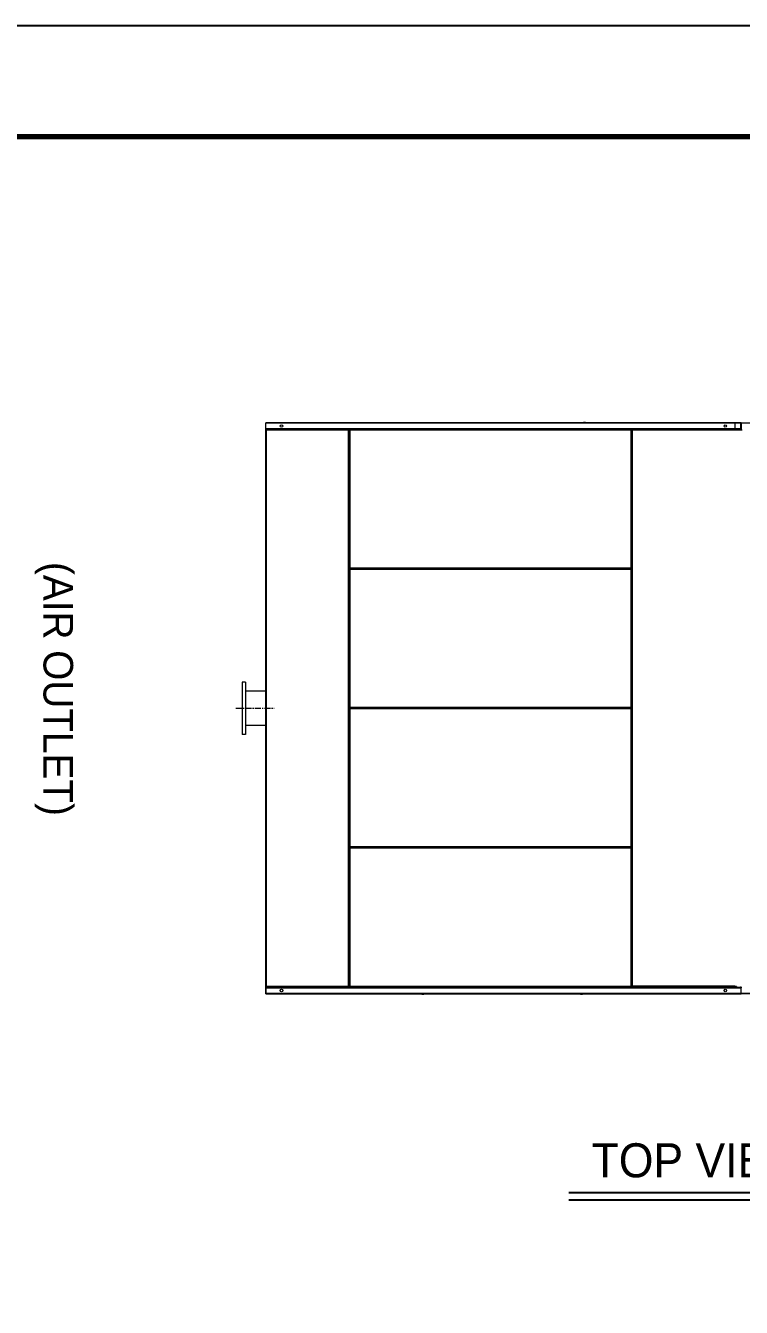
# Model space of a CAD drawing. Header units: millimetres. Extents: x 15155 to 44563, y 13060 to 33855.
# Drawn here: x 23733 to 28248, y 25775 to 33855 of the extents above; entities that cross this region are included whole.
import ezdxf
from ezdxf.enums import TextEntityAlignment as Align

# ---------------------------------------------------------------- set-up
doc = ezdxf.new("R2010")
doc.units = ezdxf.units.MM
doc.linetypes.add('CENTER', pattern=[2, 1.25, -0.25, 0.25, -0.25])
for name, color, linetype in [('center', 1, 'CENTER'), ('냉각탑_box', 1, 'Continuous'), ('냉각탑_form', 1, 'Continuous'), ('냉각탑_text', 3, 'Continuous')]:
    doc.layers.add(name, color=color, linetype=linetype)
doc.styles.add('돋움', font='Dotum.ttf')

# ---------------------------------------------------------------- blocks, each defined once
blk = doc.blocks.new('4')
at = {"color": 7, "lineweight": 20}
for p, q in [((28245.1, 31351.9), (25248.6, 31351.9)), ((28245.1, 31348.5), (25248.6, 31348.5)), ((28245.1, 31313.3), (25248.6, 31313.3)), ((28243.4, 31309.9), (25250.2, 31309.9)), ((25251.6, 27799.3), (25251.6, 31304.5)), ((25768.8, 27799.3), (25768.8, 31304.5)), ((25772.2, 27797.6), (25772.2, 31306.2)), ((27552.8, 31307.9), (25777.6, 31307.9)), ((27552.8, 31304.5), (25777.6, 31304.5)), ((27558.2, 27797.6), (27558.2, 31306.2)), ((27561.6, 27799.3), (27561.6, 31304.5)), ((27552.8, 30434.3), (25777.6, 30434.3)), ((27552.8, 30430.9), (25777.6, 30430.9)), ((27552.8, 30429.4), (25777.6, 30429.4)), ((27552.8, 30426), (25777.6, 30426)), ((27552.8, 29555.8), (25777.6, 29555.8)), ((27552.8, 29552.4), (25777.6, 29552.4)), ((27552.8, 29550.9), (25777.6, 29550.9)), ((27552.8, 29547.5), (25777.6, 29547.5)), ((27552.8, 28677.3), (25777.6, 28677.3)), ((27552.8, 28673.9), (25777.6, 28673.9)), ((27552.8, 28672.4), (25777.6, 28672.4)), ((27552.8, 28669), (25777.6, 28669)), ((27552.8, 27798.8), (25777.6, 27798.8)), ((25248.6, 27790.5), (28245.2, 27790.5)), ((25248.6, 27755.3), (28245.2, 27755.3)), ((25248.6, 27751.9), (28245.2, 27751.9)), ((25250.3, 27793.9), (28243.5, 27793.9)), ((27552.8, 27795.4), (25777.6, 27795.4))]:
    blk.add_line(p, q, dxfattribs=at)
at = {"lineweight": 20}
for p, q in [((25248.6, 27751.9), (25248.6, 31351.9)), ((28245.1, 31351.9), (30647.3, 31351.9)), ((30647.3, 27751.9), (25248.6, 27751.9))]:
    blk.add_line(p, q, dxfattribs=at)
at = {"color": 7, "lineweight": 20, "ltscale": 0.005083}
for p, q in [((27232.9, 31353.5), (27245.1, 31353.5)), ((27264.4, 31353.5), (27252.2, 31353.5)), ((26232.4, 27750.3), (26244.6, 27750.3)), ((26263.9, 27750.3), (26251.7, 27750.3)), ((27232.9, 27750.3), (27245.1, 27750.3)), ((27264.4, 27750.3), (27252.2, 27750.3))]:
    blk.add_line(p, q, dxfattribs=at)
at = {"color": 7, "lineweight": 20, "ltscale": 0.001417}
for p, q in [((28207.5, 31348.5), (28207.5, 31351.9)), ((28245.1, 31348.5), (28245.1, 31351.9)), ((25774.2, 31304.5), (25777.6, 31304.5)), ((25777.6, 31304.5), (25777.6, 31307.9)), ((27552.8, 31304.5), (27552.8, 31307.9)), ((27556.2, 31304.5), (27552.8, 31304.5)), ((25774.2, 30434.3), (25777.6, 30434.3)), ((25774.2, 30426), (25777.6, 30426)), ((25777.6, 30434.3), (25777.6, 30430.9)), ((25777.6, 30426), (25777.6, 30429.4)), ((27556.2, 30434.3), (27552.8, 30434.3)), ((27552.8, 30434.3), (27552.8, 30430.9)), ((27552.8, 30426), (27552.8, 30429.4)), ((27556.2, 30426), (27552.8, 30426)), ((25774.2, 29555.8), (25777.6, 29555.8)), ((25774.2, 29547.5), (25777.6, 29547.5)), ((25777.6, 29555.8), (25777.6, 29552.4)), ((25777.6, 29547.5), (25777.6, 29550.9)), ((27556.2, 29555.8), (27552.8, 29555.8)), ((27552.8, 29555.8), (27552.8, 29552.4)), ((27552.8, 29547.5), (27552.8, 29550.9)), ((27556.2, 29547.5), (27552.8, 29547.5)), ((25774.2, 28677.3), (25777.6, 28677.3)), ((25774.2, 28669), (25777.6, 28669)), ((25777.6, 28677.3), (25777.6, 28673.9)), ((25777.6, 28669), (25777.6, 28672.4)), ((27556.2, 28677.3), (27552.8, 28677.3)), ((27552.8, 28677.3), (27552.8, 28673.9)), ((27552.8, 28669), (27552.8, 28672.4)), ((27556.2, 28669), (27552.8, 28669)), ((25774.2, 27798.8), (25777.6, 27798.8)), ((25777.6, 27798.8), (25777.6, 27795.4)), ((27556.2, 27798.8), (27552.8, 27798.8)), ((27552.8, 27798.8), (27552.8, 27795.4)), ((25248.6, 27755.3), (25248.6, 27751.9)), ((28207.5, 27755.3), (28207.5, 27751.9)), ((28245.2, 27755.3), (28245.2, 27751.9))]:
    blk.add_line(p, q, dxfattribs=at)
at = {"color": 7, "lineweight": 20, "ltscale": 0.00030251}
blk.add_line((28245.5, 31351.1), (28245.5, 31351.9), dxfattribs=at)
at = {"color": 7, "lineweight": 20, "ltscale": 0.000562932}
for p, q in [((25248.6, 31306.2), (25249.6, 31306.2)), ((25770.9, 31306.2), (25772.2, 31306.2)), ((27558.2, 31306.2), (27559.6, 31306.2)), ((25249.6, 27797.6), (25248.6, 27797.6)), ((25772.2, 27797.6), (25770.9, 27797.6)), ((27559.6, 27797.6), (27558.2, 27797.6)), ((28207.9, 27797.6), (28209.2, 27797.6))]:
    blk.add_line(p, q, dxfattribs=at)
at = {"color": 7, "lineweight": 20, "ltscale": 0.23175}
for p, q in [((25768.8, 31304.5), (25248.6, 31304.5)), ((25248.6, 27799.3), (25768.8, 27799.3))]:
    blk.add_line(p, q, dxfattribs=at)
at = {"color": 7, "lineweight": 20, "ltscale": 0.000502197}
for p, q in [((25250.8, 31306.2), (25249.6, 31306.2)), ((25769.6, 31306.2), (25770.9, 31306.2)), ((27560.8, 31306.2), (27559.6, 31306.2)), ((25250.8, 27797.6), (25249.6, 27797.6)), ((27560.8, 27797.6), (27559.6, 27797.6)), ((28206.6, 27797.6), (28207.9, 27797.6))]:
    blk.add_line(p, q, dxfattribs=at)
at = {"color": 7, "lineweight": 20, "ltscale": 0.000414929}
for p, q in [((25250.2, 31307.9), (25250.2, 31306.9)), ((25770.2, 31307.9), (25770.2, 31306.9)), ((27560.2, 31307.9), (27560.2, 31306.9)), ((25250.2, 27795.9), (25250.2, 27796.8)), ((25770.2, 27795.9), (25770.2, 27796.8)), ((27560.2, 27796.8), (27560.2, 27795.9)), ((28207.2, 27796.8), (28207.2, 27795.9))]:
    blk.add_line(p, q, dxfattribs=at)
at = {"color": 7, "lineweight": 20, "ltscale": 0.000375}
for p, q in [((25251.1, 31307.9), (25250.2, 31307.9)), ((25295.3, 31307.9), (25294.4, 31307.9)), ((25769.3, 31307.9), (25770.2, 31307.9)), ((26289.5, 31307.9), (26290.4, 31307.9)), ((27556.2, 31305), (27556.2, 31305.9)), ((27561.1, 31307.9), (27560.2, 31307.9)), ((27807.3, 31307.9), (27806.4, 31307.9)), ((28201.5, 31307.9), (28202.4, 31307.9)), ((28206.3, 31307.9), (28207.2, 31307.9)), ((27556.2, 30433.8), (27556.2, 30432.9)), ((27556.2, 30426.5), (27556.2, 30427.4)), ((27556.2, 29555.3), (27556.2, 29554.4)), ((27556.2, 29550), (27556.2, 29550.9)), ((27556.2, 28678.8), (27556.2, 28677.9)), ((27556.2, 28671.5), (27556.2, 28672.4)), ((25251.1, 27795.9), (25250.2, 27795.9)), ((25769.3, 27795.9), (25770.2, 27795.9)), ((27556.2, 27800.3), (27556.2, 27799.4)), ((27561.1, 27795.9), (27560.2, 27795.9)), ((28206.3, 27795.9), (28207.2, 27795.9))]:
    blk.add_line(p, q, dxfattribs=at)
at = {"color": 7, "lineweight": 20, "ltscale": 0.232167}
for p, q in [((25769.3, 31307.9), (25250.2, 31307.9)), ((25250.2, 27795.9), (25769.3, 27795.9))]:
    blk.add_line(p, q, dxfattribs=at)
at = {"color": 7, "lineweight": 20, "ltscale": 0.000293404}
for p, q in [((25250.2, 31306.2), (25250.2, 31306.9)), ((25770.2, 31306.2), (25770.2, 31306.9)), ((27560.2, 31306.2), (27560.2, 31306.9)), ((25250.2, 27797.6), (25250.2, 27796.8)), ((25770.2, 27797.6), (25770.2, 27796.8)), ((27560.2, 27797.6), (27560.2, 27796.8)), ((28207.2, 27797.6), (28207.2, 27796.8))]:
    blk.add_line(p, q, dxfattribs=at)
at = {"color": 7, "lineweight": 20, "ltscale": 0.000333333}
for p, q in [((25251.4, 31307.9), (25250.6, 31307.9)), ((25332.8, 31307.9), (25331.9, 31307.9)), ((25477.5, 31307.9), (25476.7, 31307.9)), ((25526.6, 31307.9), (25527.4, 31307.9)), ((25607.9, 31307.9), (25608.8, 31307.9)), ((25752.7, 31307.9), (25753.5, 31307.9))]:
    blk.add_line(p, q, dxfattribs=at)
at = {"color": 7, "lineweight": 20, "ltscale": 0.010333}
blk.add_line((25716.2, 31309.9), (25741, 31309.9), dxfattribs=at)
at = {"color": 7, "lineweight": 20, "ltscale": 0.000833346}
for p, q in [((25741, 31309.9), (25741, 31307.9)), ((27741, 31309.9), (27741, 31307.9))]:
    blk.add_line(p, q, dxfattribs=at)
at = {"color": 7, "lineweight": 20, "ltscale": 0.000625002}
blk.add_line((25769.3, 31307.9), (25770.8, 31307.9), dxfattribs=at)
at = {"color": 7, "lineweight": 20, "ltscale": 0.001542}
blk.add_line((25770.8, 31307.9), (25774.5, 31307.9), dxfattribs=at)
at = {"color": 7, "lineweight": 20, "ltscale": 0.000708346}
blk.add_line((25770.8, 31307.9), (25770.8, 31306.2), dxfattribs=at)
at = {"color": 7, "lineweight": 20, "ltscale": 0.000547135}
for p, q in [((25773.5, 31306.2), (25772.2, 31306.2)), ((25773.5, 27797.6), (25772.2, 27797.6))]:
    blk.add_line(p, q, dxfattribs=at)
at = {"color": 7, "lineweight": 20, "ltscale": 0.000414935}
for p, q in [((25773.2, 31306.9), (25772.5, 31306.2)), ((28245.8, 31310.8), (28245.1, 31311.6)), ((25773.2, 30793.8), (25772.5, 30794.6)), ((25773.2, 30789.9), (25772.5, 30789.2)), ((25773.2, 30233.8), (25772.5, 30234.6)), ((25773.2, 30229.9), (25772.5, 30229.2)), ((25773.2, 29762.8), (25772.5, 29763.6)), ((25773.2, 29340.9), (25772.5, 29340.2)), ((25773.2, 28873.8), (25772.5, 28874.6)), ((25773.2, 28869.9), (25772.5, 28869.2)), ((25773.2, 28313.8), (25772.5, 28314.6)), ((25773.2, 28309.9), (25772.5, 28309.2)), ((25773.2, 27796.8), (25772.5, 27797.6)), ((28245.9, 27792.9), (28245.2, 27792.2))]:
    blk.add_line(p, q, dxfattribs=at)
at = {"color": 7, "lineweight": 20, "ltscale": 0.000249753}
blk.add_line((25773.9, 31305.9), (25774.5, 31305.9), dxfattribs=at)
at = {"color": 7, "lineweight": 20, "ltscale": 0.000833333}
for p, q in [((25776.2, 31305), (25774.2, 31305)), ((25774.5, 31305.9), (25774.5, 31307.9)), ((27552.8, 31305.9), (27552.8, 31307.9)), ((27554.2, 31305), (27556.2, 31305)), ((27555.9, 31305.9), (27555.9, 31307.9)), ((25776.2, 30433.8), (25774.2, 30433.8)), ((25776.2, 30426.5), (25774.2, 30426.5)), ((25774.5, 30432.9), (25774.5, 30430.9)), ((25774.5, 30427.4), (25774.5, 30429.4)), ((27552.8, 30432.9), (27552.8, 30430.9)), ((27552.8, 30427.4), (27552.8, 30429.4)), ((27554.2, 30433.8), (27556.2, 30433.8)), ((27554.2, 30426.5), (27556.2, 30426.5)), ((27555.9, 30432.9), (27555.9, 30430.9)), ((27555.9, 30427.4), (27555.9, 30429.4)), ((25774.2, 29757.9), (25772.2, 29757.9)), ((25776.2, 29555.3), (25774.2, 29555.3)), ((25776.2, 29548), (25774.2, 29548)), ((25774.5, 29554.4), (25774.5, 29552.4)), ((25774.5, 29548.9), (25774.5, 29550.9)), ((27552.8, 29554.4), (27552.8, 29552.4)), ((27552.8, 29548.9), (27552.8, 29550.9)), ((27554.2, 29555.3), (27556.2, 29555.3)), ((27554.2, 29548), (27556.2, 29548)), ((27555.9, 29554.4), (27555.9, 29552.4)), ((27555.9, 29548.9), (27555.9, 29550.9)), ((25774.2, 29345.9), (25772.2, 29345.9)), ((25776.2, 28676.8), (25774.2, 28676.8)), ((25776.2, 28669.5), (25774.2, 28669.5)), ((25774.5, 28675.9), (25774.5, 28673.9)), ((25774.5, 28670.4), (25774.5, 28672.4)), ((27552.8, 28675.9), (27552.8, 28673.9)), ((27552.8, 28670.4), (27552.8, 28672.4)), ((27554.2, 28676.8), (27556.2, 28676.8)), ((27554.2, 28669.5), (27556.2, 28669.5)), ((27555.9, 28675.9), (27555.9, 28673.9)), ((27555.9, 28670.4), (27555.9, 28672.4)), ((25776.2, 27798.3), (25774.2, 27798.3)), ((25774.5, 27797.4), (25774.5, 27795.4)), ((27552.8, 27797.4), (27552.8, 27795.4)), ((27554.2, 27798.3), (27556.2, 27798.3)), ((27555.9, 27797.4), (27555.9, 27795.4))]:
    blk.add_line(p, q, dxfattribs=at)
at = {"color": 7, "lineweight": 20, "ltscale": 0.000208333}
for p, q in [((25774.2, 31305), (25774.2, 31304.5)), ((25776.2, 31305), (25776.2, 31304.5)), ((27554.2, 31304.5), (27554.2, 31305)), ((27556.2, 31304.5), (27556.2, 31305)), ((25774.2, 30434.3), (25774.2, 30433.8)), ((25774.2, 30426.5), (25774.2, 30426)), ((25776.2, 30434.3), (25776.2, 30433.8)), ((25776.2, 30426.5), (25776.2, 30426)), ((27554.2, 30433.8), (27554.2, 30434.3)), ((27554.2, 30426), (27554.2, 30426.5)), ((27556.2, 30433.8), (27556.2, 30434.3)), ((27556.2, 30426), (27556.2, 30426.5)), ((25774.2, 29555.8), (25774.2, 29555.3)), ((25774.2, 29548), (25774.2, 29547.5)), ((25776.2, 29555.8), (25776.2, 29555.3)), ((25776.2, 29548), (25776.2, 29547.5)), ((27554.2, 29555.3), (27554.2, 29555.8)), ((27554.2, 29547.5), (27554.2, 29548)), ((27556.2, 29555.3), (27556.2, 29555.8)), ((27556.2, 29547.5), (27556.2, 29548)), ((25774.2, 28677.3), (25774.2, 28676.8)), ((25774.2, 28669.5), (25774.2, 28669)), ((25776.2, 28677.3), (25776.2, 28676.8)), ((25776.2, 28669.5), (25776.2, 28669)), ((27554.2, 28676.8), (27554.2, 28677.3)), ((27554.2, 28669), (27554.2, 28669.5)), ((27556.2, 28676.8), (27556.2, 28677.3)), ((27556.2, 28669), (27556.2, 28669.5)), ((25774.2, 27798.8), (25774.2, 27798.3)), ((25776.2, 27798.8), (25776.2, 27798.3)), ((27554.2, 27798.3), (27554.2, 27798.8)), ((27556.2, 27798.3), (27556.2, 27798.8))]:
    blk.add_line(p, q, dxfattribs=at)
at = {"color": 7, "lineweight": 20, "ltscale": 0.362583}
for p, q in [((25774.2, 31304.5), (25774.2, 30434.3)), ((25777.6, 31304.5), (25777.6, 30434.3)), ((27552.8, 30434.3), (27552.8, 31304.5)), ((27556.2, 30434.3), (27556.2, 31304.5)), ((25774.2, 30426), (25774.2, 29555.8)), ((25777.6, 30426), (25777.6, 29555.8)), ((27552.8, 29555.8), (27552.8, 30426)), ((27556.2, 29555.8), (27556.2, 30426)), ((25774.2, 29547.5), (25774.2, 28677.3)), ((25777.6, 29547.5), (25777.6, 28677.3)), ((27552.8, 28677.3), (27552.8, 29547.5)), ((27556.2, 28677.3), (27556.2, 29547.5)), ((25774.2, 28669), (25774.2, 27798.8)), ((25777.6, 28669), (25777.6, 27798.8)), ((27552.8, 27798.8), (27552.8, 28669)), ((27556.2, 27798.8), (27556.2, 28669))]:
    blk.add_line(p, q, dxfattribs=at)
at = {"color": 7, "lineweight": 20, "ltscale": 0.001292}
for p, q in [((25774.5, 31307.9), (25777.6, 31307.9)), ((25774.5, 31305.9), (25777.6, 31305.9)), ((27555.9, 31307.9), (27552.8, 31307.9)), ((27555.9, 31305.9), (27552.8, 31305.9)), ((25774.5, 30432.9), (25777.6, 30432.9)), ((25774.5, 30430.9), (25777.6, 30430.9)), ((25774.5, 30429.4), (25777.6, 30429.4)), ((25774.5, 30427.4), (25777.6, 30427.4)), ((27555.9, 30432.9), (27552.8, 30432.9)), ((27555.9, 30430.9), (27552.8, 30430.9)), ((27555.9, 30429.4), (27552.8, 30429.4)), ((27555.9, 30427.4), (27552.8, 30427.4)), ((25774.5, 29554.4), (25777.6, 29554.4)), ((25774.5, 29552.4), (25777.6, 29552.4)), ((25774.5, 29550.9), (25777.6, 29550.9)), ((25774.5, 29548.9), (25777.6, 29548.9)), ((27555.9, 29554.4), (27552.8, 29554.4)), ((27555.9, 29552.4), (27552.8, 29552.4)), ((27555.9, 29550.9), (27552.8, 29550.9)), ((27555.9, 29548.9), (27552.8, 29548.9)), ((25774.5, 28675.9), (25777.6, 28675.9)), ((25774.5, 28673.9), (25777.6, 28673.9)), ((25774.5, 28672.4), (25777.6, 28672.4)), ((25774.5, 28670.4), (25777.6, 28670.4)), ((27555.9, 28675.9), (27552.8, 28675.9)), ((27555.9, 28673.9), (27552.8, 28673.9)), ((27555.9, 28672.4), (27552.8, 28672.4)), ((27555.9, 28670.4), (27552.8, 28670.4)), ((25774.5, 27797.4), (25777.6, 27797.4)), ((27555.9, 27797.4), (27552.8, 27797.4)), ((25774.5, 27795.4), (25777.6, 27795.4)), ((27555.9, 27795.4), (27552.8, 27795.4))]:
    blk.add_line(p, q, dxfattribs=at)
at = {"color": 7, "lineweight": 20, "ltscale": 0.000583333}
for p, q in [((25777.6, 31305), (25776.2, 31305)), ((27552.8, 31305), (27554.2, 31305)), ((28246.4, 31307.9), (28245, 31307.9)), ((25777.6, 30433.8), (25776.2, 30433.8)), ((25777.6, 30426.5), (25776.2, 30426.5)), ((27552.8, 30433.8), (27554.2, 30433.8)), ((27552.8, 30426.5), (27554.2, 30426.5)), ((25777.6, 29555.3), (25776.2, 29555.3)), ((25777.6, 29548), (25776.2, 29548)), ((27552.8, 29555.3), (27554.2, 29555.3)), ((27552.8, 29548), (27554.2, 29548)), ((25777.6, 28676.8), (25776.2, 28676.8)), ((25777.6, 28669.5), (25776.2, 28669.5)), ((27552.8, 28676.8), (27554.2, 28676.8)), ((27552.8, 28669.5), (27554.2, 28669.5)), ((25777.6, 27798.3), (25776.2, 27798.3)), ((25776.2, 27797.9), (25777.6, 27797.9)), ((27552.8, 27798.3), (27554.2, 27798.3)), ((28210.6, 27797.6), (28209.2, 27797.6))]:
    blk.add_line(p, q, dxfattribs=at)
at = {"color": 7, "lineweight": 20, "ltscale": 0.000128159}
for p, q in [((25777.6, 31307.5), (25777.6, 31307.9)), ((25777.6, 30431.2), (25777.6, 30430.9)), ((25777.6, 30429), (25777.6, 30429.4)), ((25777.6, 29552.7), (25777.6, 29552.4)), ((25777.6, 29550.5), (25777.6, 29550.9)), ((25777.6, 28674.2), (25777.6, 28673.9)), ((25777.6, 28672), (25777.6, 28672.4)), ((25777.6, 27795.7), (25777.6, 27795.4))]:
    blk.add_line(p, q, dxfattribs=at)
at = {"color": 7, "lineweight": 20, "ltscale": 0.00075}
for p, q in [((25811.4, 31307.9), (25809.6, 31307.9)), ((25877.4, 31307.9), (25879.2, 31307.9)), ((26345.4, 31307.9), (26343.6, 31307.9)), ((26487.4, 31307.9), (26489.2, 31307.9)), ((26650.4, 31307.9), (26648.6, 31307.9)), ((26792.4, 31307.9), (26794.2, 31307.9)), ((27260.4, 31307.9), (27258.6, 31307.9)), ((27326.4, 31307.9), (27328.2, 31307.9))]:
    blk.add_line(p, q, dxfattribs=at)
at = {"color": 7, "lineweight": 20, "ltscale": 0.000374988}
for p, q in [((26296.5, 31307.9), (26295.6, 31307.9)), ((26925.7, 31307.9), (26926.6, 31307.9)), ((26933.5, 31307.9), (26932.6, 31307.9)), ((27562.7, 31307.9), (27563.6, 31307.9)), ((27570.5, 31307.9), (27569.6, 31307.9)), ((28199.7, 31307.9), (28200.6, 31307.9))]:
    blk.add_line(p, q, dxfattribs=at)
at = {"color": 7, "lineweight": 20, "ltscale": 0.000208344}
for p, q in [((27552.8, 31305), (27552.8, 31304.5)), ((27552.8, 30426.5), (27552.8, 30426)), ((27552.8, 29548), (27552.8, 29547.5)), ((27552.8, 28669.5), (27552.8, 28669))]:
    blk.add_line(p, q, dxfattribs=at)
at = {"color": 7, "lineweight": 20, "ltscale": 0.002167}
blk.add_line((27555.9, 31307.9), (27561.1, 31307.9), dxfattribs=at)
at = {"color": 7, "lineweight": 20, "ltscale": 0.000124937}
for p, q in [((27556.2, 31305.9), (27555.9, 31305.9)), ((27556.2, 30432.9), (27555.9, 30432.9)), ((27556.2, 30427.4), (27555.9, 30427.4)), ((27556.2, 29554.4), (27555.9, 29554.4)), ((27556.2, 29550.9), (27555.9, 29550.9)), ((27556.2, 28672.4), (27555.9, 28672.4))]:
    blk.add_line(p, q, dxfattribs=at)
at = {"color": 7, "lineweight": 20, "ltscale": 0.000833328}
for p, q in [((27556.2, 31304.5), (27558.2, 31304.5)), ((27556.2, 27825.9), (27558.2, 27825.9))]:
    blk.add_line(p, q, dxfattribs=at)
at = {"color": 7, "lineweight": 20, "ltscale": 0.00083334}
for p, q in [((27558.2, 31277.9), (27556.2, 31277.9)), ((27558.2, 27799.3), (27556.2, 27799.3))]:
    blk.add_line(p, q, dxfattribs=at)
at = {"color": 7, "lineweight": 20, "ltscale": 0.268833}
for p, q in [((28206.3, 31307.9), (27561.1, 31307.9)), ((28206.3, 27795.9), (27561.1, 27795.9))]:
    blk.add_line(p, q, dxfattribs=at)
at = {"color": 7, "lineweight": 20, "ltscale": 0.268417}
for p, q in [((28205.8, 31304.5), (27561.6, 31304.5)), ((28205.8, 27799.3), (27561.6, 27799.3))]:
    blk.add_line(p, q, dxfattribs=at)
at = {"color": 7, "lineweight": 20, "ltscale": 0.008667}
blk.add_line((27720.2, 31309.9), (27741, 31309.9), dxfattribs=at)
at = {"color": 7, "lineweight": 20, "ltscale": 0.000162417}
blk.add_line((28206.7, 31307.9), (28206.3, 31307.9), dxfattribs=at)
at = {"color": 7, "lineweight": 20, "ltscale": 0.004227}
blk.add_line((28206.7, 31307.9), (28216.8, 31307.9), dxfattribs=at)
at = {"color": 7, "lineweight": 20, "ltscale": 0.014667}
for p, q in [((28207.5, 31348.5), (28207.5, 31313.3)), ((28245.1, 31313.3), (28245.1, 31348.5)), ((25248.6, 27790.5), (25248.6, 27755.3)), ((28245.2, 27790.5), (28245.2, 27755.3))]:
    blk.add_line(p, q, dxfattribs=at)
at = {"color": 7, "lineweight": 20, "ltscale": 0.001131}
for p, q in [((28207.5, 31310.5), (28207.5, 31313.3)), ((28245.1, 31313.3), (28245.1, 31310.5)), ((25248.6, 27790.5), (25248.6, 27793.2)), ((28245.2, 27793.2), (28245.2, 27790.5))]:
    blk.add_line(p, q, dxfattribs=at)
at = {"color": 7, "lineweight": 20, "ltscale": 0.011728}
blk.add_line((28216.8, 31307.9), (28245, 31307.9), dxfattribs=at)
at = {"color": 7, "lineweight": 20, "ltscale": 0.015372}
blk.add_line((28216.8, 31307.9), (28253.7, 31307.9), dxfattribs=at)
at = {"color": 7, "lineweight": 20, "ltscale": 0.000902586}
blk.add_line((28245.6, 31309.9), (28243.4, 31309.9), dxfattribs=at)
at = {"color": 7, "lineweight": 20, "ltscale": 0.000708333}
for p, q in [((28246.8, 31349.9), (28245.1, 31349.9)), ((25770.8, 27795.9), (25770.8, 27797.6)), ((28246.9, 27753.9), (28245.2, 27753.9))]:
    blk.add_line(p, q, dxfattribs=at)
at = {"color": 7, "lineweight": 20, "ltscale": 0.000708334}
for p, q in [((28246.8, 31313.3), (28245.1, 31313.3)), ((28246.9, 27790.5), (28245.2, 27790.5))]:
    blk.add_line(p, q, dxfattribs=at)
at = {"color": 7, "lineweight": 20, "ltscale": 2.22761e-05}
blk.add_line((28246.7, 31312.7), (28246.8, 31312.7), dxfattribs=at)
at = {"color": 7, "lineweight": 20, "ltscale": 2.22174e-05}
blk.add_line((28246.7, 31312.7), (28246.8, 31312.7), dxfattribs=at)
at = {"color": 7, "lineweight": 20, "ltscale": 0.000333335}
blk.add_line((28246.8, 31350.7), (28246.8, 31349.9), dxfattribs=at)
at = {"color": 7, "lineweight": 20, "ltscale": 0.01525}
for p, q in [((28246.8, 31349.9), (28246.8, 31313.3)), ((28246.9, 27753.9), (28246.9, 27790.5))]:
    blk.add_line(p, q, dxfattribs=at)
at = {"color": 7, "lineweight": 20, "ltscale": 0.000249929}
blk.add_line((28246.8, 31313.3), (28246.8, 31312.7), dxfattribs=at)
at = {"color": 7, "lineweight": 20, "ltscale": 0.000824955}
blk.add_line((28246.8, 31312.7), (28246.8, 31310.7), dxfattribs=at)
at = {"color": 7, "lineweight": 20, "ltscale": 0.000364732}
for p, q in [((28247.3, 31310.5), (28246.8, 31311.1)), ((28247.3, 27793.2), (28246.8, 27792.6))]:
    blk.add_line(p, q, dxfattribs=at)
at = {"color": 7, "lineweight": 20, "ltscale": 0.000547189}
for p, q in [((25773.5, 30794.6), (25772.2, 30794.6)), ((25773.5, 30789.2), (25772.2, 30789.2)), ((25773.5, 30234.6), (25772.2, 30234.6)), ((25773.5, 30229.2), (25772.2, 30229.2)), ((25773.5, 29763.6), (25772.2, 29763.6)), ((25773.5, 29340.2), (25772.2, 29340.2)), ((25773.5, 28874.6), (25772.2, 28874.6)), ((25773.5, 28869.2), (25772.2, 28869.2)), ((25773.5, 28314.6), (25772.2, 28314.6)), ((25773.5, 28309.2), (25772.2, 28309.2))]:
    blk.add_line(p, q, dxfattribs=at)
at = {"color": 7, "lineweight": 20, "ltscale": 0.003042}
for p, q in [((25774.2, 30426.5), (25774.2, 30433.8)), ((25774.2, 29548), (25774.2, 29555.3)), ((25774.2, 29548), (25774.2, 29555.3)), ((25774.2, 28676.8), (25774.2, 28669.5))]:
    blk.add_line(p, q, dxfattribs=at)
at = {"color": 7, "lineweight": 20, "ltscale": 0.000625}
for p, q in [((25777.6, 30429.4), (25777.6, 30430.9)), ((25874.3, 30429.4), (25874.3, 30430.9)), ((25877.7, 30429.4), (25877.7, 30430.9)), ((25882.4, 30430.9), (25882.4, 30429.4)), ((25936.7, 30430.9), (25936.7, 30429.4)), ((25941.9, 30430.9), (25941.9, 30429.4)), ((25956.7, 30429.4), (25956.7, 30430.9)), ((25959.2, 30429.4), (25959.2, 30430.9)), ((25961.8, 30430.9), (25961.8, 30429.4)), ((25961.8, 30430.9), (25961.8, 30429.4)), ((25961.8, 30430.9), (25961.8, 30429.4)), ((25967, 30430.9), (25967, 30429.4)), ((25969, 30430.9), (25969, 30429.4)), ((26003.8, 30430.9), (26003.8, 30429.4)), ((26289, 30429.4), (26289, 30430.9)), ((26292.4, 30429.4), (26292.4, 30430.9)), ((26293.6, 30430.9), (26293.6, 30429.4)), ((26297, 30430.9), (26297, 30429.4)), ((26300.6, 30430.9), (26300.6, 30429.4)), ((26340.4, 30430.9), (26340.4, 30429.4)), ((26345.6, 30430.9), (26345.6, 30429.4)), ((26408.2, 30429.4), (26408.2, 30430.9)), ((26423, 30429.4), (26423, 30430.9)), ((26428.2, 30430.9), (26428.2, 30429.4)), ((26433.4, 30430.9), (26433.4, 30429.4)), ((26448.2, 30429.4), (26448.2, 30430.9)), ((26487.2, 30430.9), (26487.2, 30429.4)), ((26645.4, 30430.9), (26645.4, 30429.4)), ((26650.6, 30430.9), (26650.6, 30429.4)), ((26792.2, 30430.9), (26792.2, 30429.4)), ((26925.2, 30430.9), (26925.2, 30429.4)), ((26928.6, 30430.9), (26928.6, 30429.4)), ((26930.6, 30430.9), (26930.6, 30429.4)), ((26934, 30430.9), (26934, 30429.4)), ((26937.6, 30430.9), (26937.6, 30429.4)), ((27255.4, 30430.9), (27255.4, 30429.4)), ((27260.6, 30430.9), (27260.6, 30429.4)), ((27326.2, 30430.9), (27326.2, 30429.4)), ((27331.4, 30430.9), (27331.4, 30429.4)), ((27331.4, 30430.9), (27331.4, 30429.4)), ((27334, 30429.4), (27334, 30430.9)), ((27336, 30430.9), (27336, 30429.4)), ((27421.6, 30429.4), (27421.6, 30430.9)), ((27436.4, 30429.4), (27436.4, 30430.9)), ((27441.6, 30429.4), (27441.6, 30430.9)), ((27451.8, 30429.4), (27451.8, 30430.9)), ((27486.4, 30429.4), (27486.4, 30430.9)), ((27489.8, 30429.4), (27489.8, 30430.9)), ((27491.8, 30430.9), (27491.8, 30429.4)), ((27491.8, 30430.9), (27491.8, 30429.4)), ((27491.8, 30430.9), (27491.8, 30429.4)), ((27497, 30430.9), (27497, 30429.4)), ((27499, 30430.9), (27499, 30429.4)), ((25777.6, 29550.9), (25777.6, 29552.4)), ((25874.3, 29550.9), (25874.3, 29552.4)), ((25877.7, 29550.9), (25877.7, 29552.4)), ((25777.6, 28672.4), (25777.6, 28673.9)), ((25874.3, 28672.4), (25874.3, 28673.9)), ((25877.7, 28672.4), (25877.7, 28673.9))]:
    blk.add_line(p, q, dxfattribs=at)
at = {"color": 7, "lineweight": 20, "ltscale": 0.000624608}
blk.add_line((25969.2, 30430.9), (25969.2, 30429.4), dxfattribs=at)
at = {"color": 7, "lineweight": 20, "ltscale": 0.000624057}
for p, q in [((26492.4, 30430.9), (26492.4, 30429.4)), ((26797.4, 30430.9), (26797.4, 30429.4))]:
    blk.add_line(p, q, dxfattribs=at)
at = {"color": 7, "lineweight": 20, "ltscale": 0.000208322}
for p, q in [((27552.8, 30434.3), (27552.8, 30433.8)), ((27552.8, 29555.8), (27552.8, 29555.3)), ((27552.8, 28677.3), (27552.8, 28676.8)), ((27552.8, 27798.8), (27552.8, 27798.3))]:
    blk.add_line(p, q, dxfattribs=at)
at = {"color": 7, "lineweight": 20, "ltscale": 0.009167}
for p, q in [((25120.6, 29716.9), (25098.6, 29716.9)), ((25120.6, 29386.9), (25098.6, 29386.9))]:
    blk.add_line(p, q, dxfattribs=at)
at = {"color": 7, "lineweight": 20, "ltscale": 0.1375}
for p, q in [((25098.6, 29716.9), (25098.6, 29386.9)), ((25120.6, 29716.9), (25120.6, 29386.9))]:
    blk.add_line(p, q, dxfattribs=at)
at = {"color": 7, "lineweight": 20, "ltscale": 0.041257}
for p, q in [((25248.6, 29660), (25120.6, 29660)), ((25248.6, 29443.7), (25120.6, 29443.7))]:
    blk.add_line(p, q, dxfattribs=at)
at = {"color": 7, "lineweight": 20, "ltscale": 0.000354584}
for p, q in [((25880.9, 29551.5), (25880.9, 29552.4)), ((27554.5, 29551.5), (27554.5, 29552.4)), ((25880.9, 28673), (25880.9, 28673.9)), ((27554.5, 28673), (27554.5, 28673.9))]:
    blk.add_line(p, q, dxfattribs=at)
at = {"color": 7, "lineweight": 20, "ltscale": 0.000270413}
for p, q in [((25880.9, 29550.9), (25880.9, 29551.5)), ((25880.9, 28672.4), (25880.9, 28673))]:
    blk.add_line(p, q, dxfattribs=at)
at = {"color": 7, "lineweight": 20, "ltscale": 0.000374989}
for p, q in [((27552.8, 29548), (27552.8, 29548.9)), ((27552.8, 28669.5), (27552.8, 28670.4))]:
    blk.add_line(p, q, dxfattribs=at)
at = {"color": 7, "lineweight": 20, "ltscale": 0.000270414}
for p, q in [((27554.5, 29550.9), (27554.5, 29551.5)), ((27554.5, 28672.4), (27554.5, 28673))]:
    blk.add_line(p, q, dxfattribs=at)
at = {"color": 7, "lineweight": 20, "ltscale": 0.000833336}
for p, q in [((27556.2, 29548), (27556.2, 29550)), ((27556.2, 28669.5), (27556.2, 28671.5))]:
    blk.add_line(p, q, dxfattribs=at)
at = {"color": 7, "lineweight": 20, "ltscale": 0.000375003}
for p, q in [((27554.5, 28676.8), (27554.5, 28675.9)), ((27554.5, 27798.3), (27554.5, 27797.4))]:
    blk.add_line(p, q, dxfattribs=at)
at = {"color": 7, "lineweight": 20, "ltscale": 0.000833321}
for p, q in [((25741, 27793.9), (25741, 27795.9)), ((27741, 27793.9), (27741, 27795.9))]:
    blk.add_line(p, q, dxfattribs=at)
at = {"color": 7, "lineweight": 20, "ltscale": 0.000250012}
blk.add_line((25770.2, 27795.9), (25770.8, 27795.9), dxfattribs=at)
at = {"color": 7, "lineweight": 20, "ltscale": 0.001512}
blk.add_line((25774.5, 27795.9), (25770.9, 27795.9), dxfattribs=at)
at = {"color": 7, "lineweight": 20, "ltscale": 0.000251269}
blk.add_line((25774.5, 27797.9), (25773.9, 27797.9), dxfattribs=at)
at = {"color": 7, "lineweight": 20, "ltscale": 0.000208346}
blk.add_line((25776.2, 27797.4), (25776.2, 27797.9), dxfattribs=at)
at = {"color": 7, "lineweight": 20, "ltscale": 0.001792}
blk.add_line((27560.2, 27795.9), (27555.9, 27795.9), dxfattribs=at)
at = {"color": 7, "lineweight": 20, "ltscale": 0.004015}
for p, q in [((28216.8, 27797.5), (28207.2, 27797.5)), ((28216.8, 27795.9), (28207.2, 27795.9))]:
    blk.add_line(p, q, dxfattribs=at)
at = {"color": 7, "lineweight": 20, "ltscale": 0.000666667}
for p, q in [((28216.8, 27797.5), (28216.8, 27795.9)), ((26232.4, 27750.3), (26232.4, 27751.9)), ((26263.9, 27750.3), (26263.9, 27751.9)), ((27232.9, 27750.3), (27232.9, 27751.9)), ((27264.4, 27750.3), (27264.4, 27751.9))]:
    blk.add_line(p, q, dxfattribs=at)
at = {"color": 7, "lineweight": 20, "ltscale": 0.001083}
blk.add_line((30648.4, 27753.1), (25248.6, 27753.1), dxfattribs=at)
at = {"color": 7, "lineweight": 20, "ltscale": 1.08536e-05}
blk.add_line((25250.3, 27793.9), (25250.3, 27793.9), dxfattribs=at)
at = {"color": 7, "lineweight": 20, "ltscale": 8.21853e-06}
blk.add_line((25251.2, 27793.9), (25251.2, 27793.9), dxfattribs=at)
at = {"color": 7, "lineweight": 20, "ltscale": 1.28301e-05}
blk.add_line((25251.2, 27793.9), (25251.2, 27793.9), dxfattribs=at)
at = {"color": 7, "lineweight": 20, "ltscale": 1.62238e-05}
blk.add_line((25251.7, 27793.9), (25251.8, 27793.9), dxfattribs=at)
at = {"color": 7, "lineweight": 20, "ltscale": 2.41018e-05}
blk.add_line((25251.7, 27793.9), (25251.8, 27793.9), dxfattribs=at)
at = {"color": 7, "lineweight": 20, "ltscale": 3.6506e-06}
blk.add_line((25251.8, 27793.9), (25251.8, 27793.9), dxfattribs=at)
at = {"color": 7, "lineweight": 20, "ltscale": 0.000499589}
for p, q in [((25926.7, 27794.2), (25926.7, 27795.4)), ((25966.7, 27794.2), (25966.7, 27795.4)), ((26393.2, 27794.2), (26393.2, 27795.4)), ((26463.2, 27794.2), (26463.2, 27795.4)), ((27401.6, 27794.2), (27401.6, 27795.4)), ((27441.6, 27794.2), (27441.6, 27795.4))]:
    blk.add_line(p, q, dxfattribs=at)
at = {"color": 7, "lineweight": 20, "ltscale": 0.016667}
for p, q in [((25966.7, 27794.2), (25926.7, 27794.2)), ((27441.6, 27794.2), (27401.6, 27794.2))]:
    blk.add_line(p, q, dxfattribs=at)
at = {"color": 7, "lineweight": 20, "ltscale": 8.94681e-06}
blk.add_line((26244.6, 27793.9), (26244.6, 27793.9), dxfattribs=at)
at = {"color": 7, "lineweight": 20, "ltscale": 1.51616e-05}
blk.add_line((26244.6, 27793.9), (26244.6, 27793.9), dxfattribs=at)
at = {"color": 7, "lineweight": 20, "ltscale": 2.69547e-06}
blk.add_line((26244.6, 27793.9), (26244.6, 27793.9), dxfattribs=at)
at = {"color": 7, "lineweight": 20, "ltscale": 1.51768e-05}
blk.add_line((26251.6, 27793.9), (26251.7, 27793.9), dxfattribs=at)
at = {"color": 7, "lineweight": 20, "ltscale": 2.70045e-06}
blk.add_line((26251.7, 27793.9), (26251.7, 27793.9), dxfattribs=at)
at = {"color": 7, "lineweight": 20, "ltscale": 8.40029e-06}
blk.add_line((26251.7, 27793.9), (26251.7, 27793.9), dxfattribs=at)
at = {"color": 7, "lineweight": 20, "ltscale": 0.029167}
blk.add_line((26463.2, 27794.2), (26393.2, 27794.2), dxfattribs=at)
at = {"color": 7, "lineweight": 20, "ltscale": 3.50751e-06}
blk.add_line((27245.1, 27793.9), (27245.1, 27793.9), dxfattribs=at)
at = {"color": 7, "lineweight": 20, "ltscale": 1.0193e-05}
blk.add_line((27245.1, 27793.9), (27245.1, 27793.9), dxfattribs=at)
at = {"color": 7, "lineweight": 20, "ltscale": 1.41996e-05}
blk.add_line((27245.1, 27793.9), (27245.1, 27793.9), dxfattribs=at)
at = {"color": 7, "lineweight": 20, "ltscale": 1.72064e-05}
blk.add_line((27252.1, 27793.9), (27252.2, 27793.9), dxfattribs=at)
at = {"color": 7, "lineweight": 20, "ltscale": 8.67599e-06}
blk.add_line((27252.2, 27793.9), (27252.2, 27793.9), dxfattribs=at)
at = {"color": 7, "lineweight": 20, "ltscale": 3.38591e-06}
blk.add_line((27252.2, 27793.9), (27252.2, 27793.9), dxfattribs=at)
at = {"color": 7, "lineweight": 20, "ltscale": 0.000875002}
blk.add_line((28243.5, 27793.9), (28245.6, 27793.9), dxfattribs=at)
at = {"color": 7, "lineweight": 20, "ltscale": 7.43254e-06}
blk.add_line((28243.5, 27793.9), (28243.5, 27793.9), dxfattribs=at)
at = {"color": 7, "lineweight": 20, "ltscale": 7.59711e-06}
blk.add_line((28245, 27793.9), (28245, 27793.9), dxfattribs=at)
at = {"color": 7, "lineweight": 20, "ltscale": 2.4526e-05}
blk.add_line((28245, 27793.9), (28245, 27793.9), dxfattribs=at)
at = {"color": 7, "lineweight": 20, "ltscale": 0.000166674}
blk.add_line((28245.2, 27751.9), (28245.6, 27751.9), dxfattribs=at)
at = {"color": 7, "lineweight": 20, "ltscale": 0.000271024}
blk.add_line((28245.5, 27752.5), (28245.5, 27751.9), dxfattribs=at)
at = {"color": 7, "lineweight": 20, "ltscale": 8.25854e-06}
blk.add_line((28245.6, 27793.9), (28245.6, 27793.9), dxfattribs=at)
at = {"color": 7, "lineweight": 20, "ltscale": 0.000733899}
blk.add_line((28246.8, 27791.3), (28246.8, 27793), dxfattribs=at)
at = {"color": 7, "lineweight": 20, "ltscale": 0.000333326}
blk.add_line((28246.8, 27753.1), (28246.8, 27753.9), dxfattribs=at)
at = {"color": 7, "lineweight": 20}
for centre in [(25346.8, 31330.9), (28146.8, 31330.9), (25346.9, 27772.9), (28146.9, 27772.9)]:
    blk.add_circle(centre, 8, dxfattribs=at)
for centre, radius, start, end in [((27245.1, 31350.7), 2.8, 89.62908, 90), ((27252.2, 31350.7), 2.8, 90, 90.37092), ((28243.4, 31348.5), 3.4, 89.79383, 90), ((28243.4, 31348.5), 3.4, 24.31549, 60.00002), ((28245, 31348.5), 3.4, 65.85098, 81.54348), ((28245.6, 31350.7), 1.2, 0, 89.43341), ((28245.6, 31350.7), 2.8, 0, 25.3756), ((25287, 31304.5), 3.4, 89.77921, 90), ((25716.2, 31304.7), 5.2, 90, 142.02054), ((25770.8, 31304.5), 3.4, 0.24046, 90), ((25777.6, 31304.5), 3.4, 155.68512, 171.54425), ((25777.6, 31304.5), 1.4, 90.46587, 159.07517), ((25777.6, 31304.5), 3.4, 90, 90.29895), ((26297, 31304.5), 3.4, 90, 90.23591), ((26332.2, 31304.5), 3.4, 89.7633, 90), ((26890, 31304.5), 3.4, 90, 90.23511), ((26925.2, 31304.5), 3.4, 89.76409, 90), ((26934, 31304.5), 3.4, 90, 90.23591), ((26969.2, 31304.5), 3.4, 89.7633, 90), ((27527, 31304.5), 3.4, 90, 90.23511), ((27575.9, 31287.3), 28.8, 139.91948, 142.22318), ((27562.2, 31304.5), 3.4, 89.76409, 90), ((27571, 31304.5), 3.4, 90, 90.23591), ((27606.2, 31304.5), 3.4, 89.7633, 90), ((27716.2, 31304.7), 5.2, 90, 142.02054), ((28164, 31304.5), 3.4, 90, 90.23511), ((28199.2, 31304.5), 3.4, 89.76409, 90), ((28209.8, 31304.5), 3.4, 90, 91.05253), ((28243.4, 31313.3), 3.4, 270, 0), ((28245, 31304.5), 3.4, 89.72281, 90), ((28245.6, 31312.7), 2.8, 270, 0), ((28245, 31313.3), 3.4, 359.01692, 0), ((25770.8, 30796.3), 3.4, 294.3152, 359.75954), ((25770.8, 30787.5), 3.4, 0.24044, 65.6848), ((27575.9, 30451.4), 28.8, 217.77682, 220.08052), ((27575.9, 30408.8), 28.8, 139.91948, 142.22318), ((25770.8, 30236.3), 3.4, 294.3152, 359.75956), ((25770.8, 30227.5), 3.4, 0.24045, 65.6848), ((25770.8, 29765.3), 3.4, 294.3152, 359.75954), ((25770.8, 29756.5), 3.4, 24.31565, 65.68481), ((25871.3, 29542.3), 13.3, 40.10556, 43.8741), ((27575.9, 29572.9), 28.8, 217.77682, 220.08052), ((27564.1, 29542.3), 13.3, 136.1259, 139.89444), ((25770.8, 29347.3), 3.4, 294.31519, 335.68417), ((25770.8, 29338.5), 3.4, 0.24046, 65.6848), ((25770.8, 28876.3), 3.4, 294.3152, 359.75955), ((25770.8, 28867.5), 3.4, 0.24044, 65.6848), ((25871.3, 28663.8), 13.3, 40.10556, 43.8741), ((27564.1, 28663.8), 13.3, 136.1259, 139.89444), ((25770.8, 28316.3), 3.4, 294.3152, 359.75956), ((25770.8, 28307.5), 3.4, 0.24046, 65.6848), ((25716.2, 27799.1), 5.2, 217.98028, 269.58141), ((25770.8, 27799.3), 3.4, 270, 359.75954), ((25777.6, 27799.3), 3.4, 197.10543, 213.97542), ((25777.6, 27799.3), 1.4, 225.58594, 270), ((27716.2, 27799.1), 5.2, 217.98028, 270), ((26244.6, 27753.1), 2.8, 270, 334.62269), ((26251.7, 27753.1), 2.8, 205.37731, 270), ((27245.1, 27753.1), 2.8, 270, 334.62269), ((27252.2, 27753.1), 2.8, 205.37731, 270), ((28243.5, 27790.5), 3.4, 0, 90), ((28243.5, 27755.3), 3.4, 299.99998, 335.68401), ((28245, 27755.3), 3.4, 278.45652, 294.14787), ((28245.6, 27791.1), 2.8, 0, 90), ((28245.6, 27753.1), 1.2, 270, 0), ((28245.6, 27753.1), 2.8, 334.61854, 0), ((28245, 27790.5), 3.4, 0, 0.99996)]:
    blk.add_arc(centre, radius, start, end, dxfattribs=at)
for centre, major_axis, ratio, start_param, end_param in [((25251.2, 31304.5), (0, 3.4), 0.294975, 6.283185, 6.290852), ((25963.3, 31304.5), (0, -3.4), 0.996195, 3.129521, 3.141593), ((26076.7, 31304.5), (0, -3.4), 0.996195, 3.127309, 3.141593), ((27337.3, 31304.5), (0, 3.4), 0.996195, 6.283185, 6.303633), ((27495.1, 31304.5), (0, 3.4), 0.996195, 6.283185, 6.298721), ((27501.2, 31304.5), (0, 3.4), 0.996195, 0, 0.015531), ((27608.7, 31304.5), (0, 3.4), 0.996195, 6.283185, 6.298063), ((27760.6, 31305.1), (0, -2.8), 0.258819, 3.141593, 3.145461), ((28211, 31304.5), (0, -3.4), 0.766044, 3.141593, 3.159738), ((28211, 27799.3), (0, 3.4), 0.766044, 2.094462, 2.128772)]:
    blk.add_ellipse(centre, major_axis=major_axis, ratio=ratio, start_param=start_param, end_param=end_param, dxfattribs=at)
for points in [[(25248.6, 31310.5), (25248.9, 31310.2), (25249.2, 31310), (25249.5, 31309.9), (25249.9, 31309.9), (25250.2, 31309.9)], [(25249.6, 31306.2), (25249.9, 31305.8), (25250.3, 31305.5), (25250.7, 31305.1), (25251.2, 31304.8), (25251.6, 31304.5)], [(25250.2, 31306.9), (25250.5, 31306.5), (25250.8, 31306), (25251.1, 31305.5), (25251.3, 31305), (25251.6, 31304.5)], [(25770.2, 31306.9), (25769.9, 31306.5), (25769.6, 31306), (25769.4, 31305.5), (25769.1, 31305), (25768.8, 31304.5)], [(25770.9, 31306.2), (25770.5, 31305.8), (25770.1, 31305.5), (25769.7, 31305.1), (25769.2, 31304.8), (25768.8, 31304.5)], [(25773.5, 31306.2), (25773.8, 31305.8), (25774, 31305.5), (25774.1, 31305.1), (25774.2, 31304.8), (25774.2, 31304.5)], [(27555.2, 31305.9), (27555, 31305.7), (27554.7, 31305.5), (27554.4, 31305.3), (27554.1, 31305.1), (27553.7, 31305)], [(27559.6, 31306.2), (27559.9, 31305.8), (27560.3, 31305.5), (27560.7, 31305.1), (27561.2, 31304.8), (27561.6, 31304.5)], [(27560.2, 31306.9), (27560.5, 31306.5), (27560.8, 31306), (27561.1, 31305.5), (27561.3, 31305), (27561.6, 31304.5)], [(28207.5, 31310.5), (28207.2, 31310.3), (28206.8, 31310.1), (28206.5, 31309.9), (28206.1, 31309.9), (28205.8, 31309.9)], [(28245.1, 31310.5), (28244.8, 31310.3), (28244.4, 31310.1), (28244.1, 31309.9), (28243.7, 31309.9), (28243.4, 31309.9)], [(28246.8, 31310.7), (28246.6, 31310.4), (28246.3, 31310.1), (28246.1, 31309.9), (28245.8, 31309.9), (28245.6, 31309.9)], [(25773.5, 30794.6), (25773.8, 30794.9), (25774, 30795.2), (25774.1, 30795.6), (25774.2, 30795.9), (25774.2, 30796.3)], [(25773.5, 30789.2), (25773.8, 30788.8), (25774, 30788.5), (25774.1, 30788.1), (25774.2, 30787.8), (25774.2, 30787.5)], [(27555.2, 30432.9), (27555, 30433), (27554.7, 30433.2), (27554.4, 30433.4), (27554.1, 30433.6), (27553.7, 30433.8)], [(27555.2, 30427.4), (27555, 30427.2), (27554.7, 30427), (27554.4, 30426.8), (27554.1, 30426.6), (27553.7, 30426.5)], [(25773.5, 30234.6), (25773.8, 30234.9), (25774, 30235.2), (25774.1, 30235.6), (25774.2, 30235.9), (25774.2, 30236.3)], [(25773.5, 30229.2), (25773.8, 30228.8), (25774, 30228.5), (25774.1, 30228.1), (25774.2, 30227.8), (25774.2, 30227.5)], [(25773.5, 29763.6), (25773.8, 29763.9), (25774, 29764.2), (25774.1, 29764.6), (25774.2, 29764.9), (25774.2, 29765.3)], [(27555.2, 29554.4), (27555, 29554.5), (27554.7, 29554.7), (27554.4, 29554.9), (27554.1, 29555.1), (27553.7, 29555.3)], [(25773.5, 29340.2), (25773.8, 29339.8), (25774, 29339.5), (25774.1, 29339.1), (25774.2, 29338.8), (25774.2, 29338.5)], [(25773.5, 28874.6), (25773.8, 28874.9), (25774, 28875.2), (25774.1, 28875.6), (25774.2, 28875.9), (25774.2, 28876.3)], [(25773.5, 28869.2), (25773.8, 28868.8), (25774, 28868.5), (25774.1, 28868.1), (25774.2, 28867.8), (25774.2, 28867.5)], [(25773.5, 28314.6), (25773.8, 28314.9), (25774, 28315.2), (25774.1, 28315.6), (25774.2, 28315.9), (25774.2, 28316.3)], [(25773.5, 28309.2), (25773.8, 28308.8), (25774, 28308.5), (25774.1, 28308.1), (25774.2, 28307.8), (25774.2, 28307.5)], [(25249.6, 27797.6), (25249.9, 27797.9), (25250.3, 27798.2), (25250.7, 27798.6), (25251.2, 27798.9), (25251.6, 27799.3)], [(25250.2, 27796.8), (25250.5, 27797.2), (25250.8, 27797.7), (25251.1, 27798.2), (25251.3, 27798.7), (25251.6, 27799.3)], [(25770.2, 27796.8), (25769.9, 27797.2), (25769.6, 27797.7), (25769.4, 27798.2), (25769.1, 27798.7), (25768.8, 27799.3)], [(25770.9, 27797.6), (25770.5, 27797.9), (25770.1, 27798.2), (25769.7, 27798.6), (25769.2, 27798.9), (25768.8, 27799.3)], [(25773.5, 27797.6), (25773.8, 27797.9), (25774, 27798.2), (25774.1, 27798.6), (25774.2, 27798.9), (25774.2, 27799.3)], [(27559.6, 27797.6), (27559.9, 27797.9), (27560.3, 27798.2), (27560.7, 27798.6), (27561.2, 27798.9), (27561.6, 27799.3)], [(27560.2, 27796.8), (27560.5, 27797.2), (27560.8, 27797.7), (27561.1, 27798.2), (27561.3, 27798.7), (27561.6, 27799.3)], [(28207.9, 27797.6), (28207.5, 27797.9), (28207.1, 27798.2), (28206.7, 27798.6), (28206.2, 27798.9), (28205.8, 27799.3)], [(28207.2, 27796.8), (28206.9, 27797.2), (28206.6, 27797.7), (28206.4, 27798.2), (28206.1, 27798.7), (28205.8, 27799.3)], [(25248.6, 27793.2), (25248.9, 27793.4), (25249.3, 27793.6), (25249.6, 27793.8), (25249.9, 27793.9), (25250.3, 27793.9)], [(28245.2, 27793.2), (28244.9, 27793.4), (28244.5, 27793.6), (28244.2, 27793.8), (28243.8, 27793.9), (28243.5, 27793.9)], [(28246.8, 27793), (28246.6, 27793.3), (28246.3, 27793.6), (28246.1, 27793.8), (28245.8, 27793.9), (28245.6, 27793.9)]]:
    blk.add_open_spline(points, degree=5, dxfattribs=at)
at = {"layer": 'center', "lineweight": 20, "ltscale": 30}
blk.add_line((25059.8, 29551.9), (25300.6, 29551.9), dxfattribs=at)

msp = doc.modelspace()

# ---------------------------------------------------------------- linework, layer by layer
at = {"layer": 'Defpoints'}
msp.add_lwpolyline([(15155.5, 33855.2), (44562.7, 33855.2), (44562.7, 13060.1), (15155.5, 13060.1)], close=True, dxfattribs=at)
at = {"layer": '냉각탑_box'}
for p, q in [((27160.1, 26499.9), (28783.5, 26499.9)), ((27160.1, 26453.2), (28783.5, 26453.2))]:
    msp.add_line(p, q, dxfattribs=at)
at = {"layer": '냉각탑_form', "const_width": 35}
msp.add_lwpolyline([(15855.6, 33155.1), (15855.6, 13760.3), (43862.5, 13760.3), (43862.5, 33155.1)], close=True, dxfattribs=at)

# ---------------------------------------------------------------- block references
msp.add_blockref('4', (0, 0))

# ---------------------------------------------------------------- texts
at = {"layer": '냉각탑_text', "style": '돋움'}
msp.add_text('(AIR OUTLET)', height=186.667, rotation=270, dxfattribs=at).set_placement((23939, 29673.6), align=Align.MIDDLE_CENTER)
msp.add_text('TOP VIEW', height=214.63, dxfattribs=at).set_placement((27990, 26702.1), align=Align.MIDDLE_CENTER)

doc.saveas('drawing.dxf')
